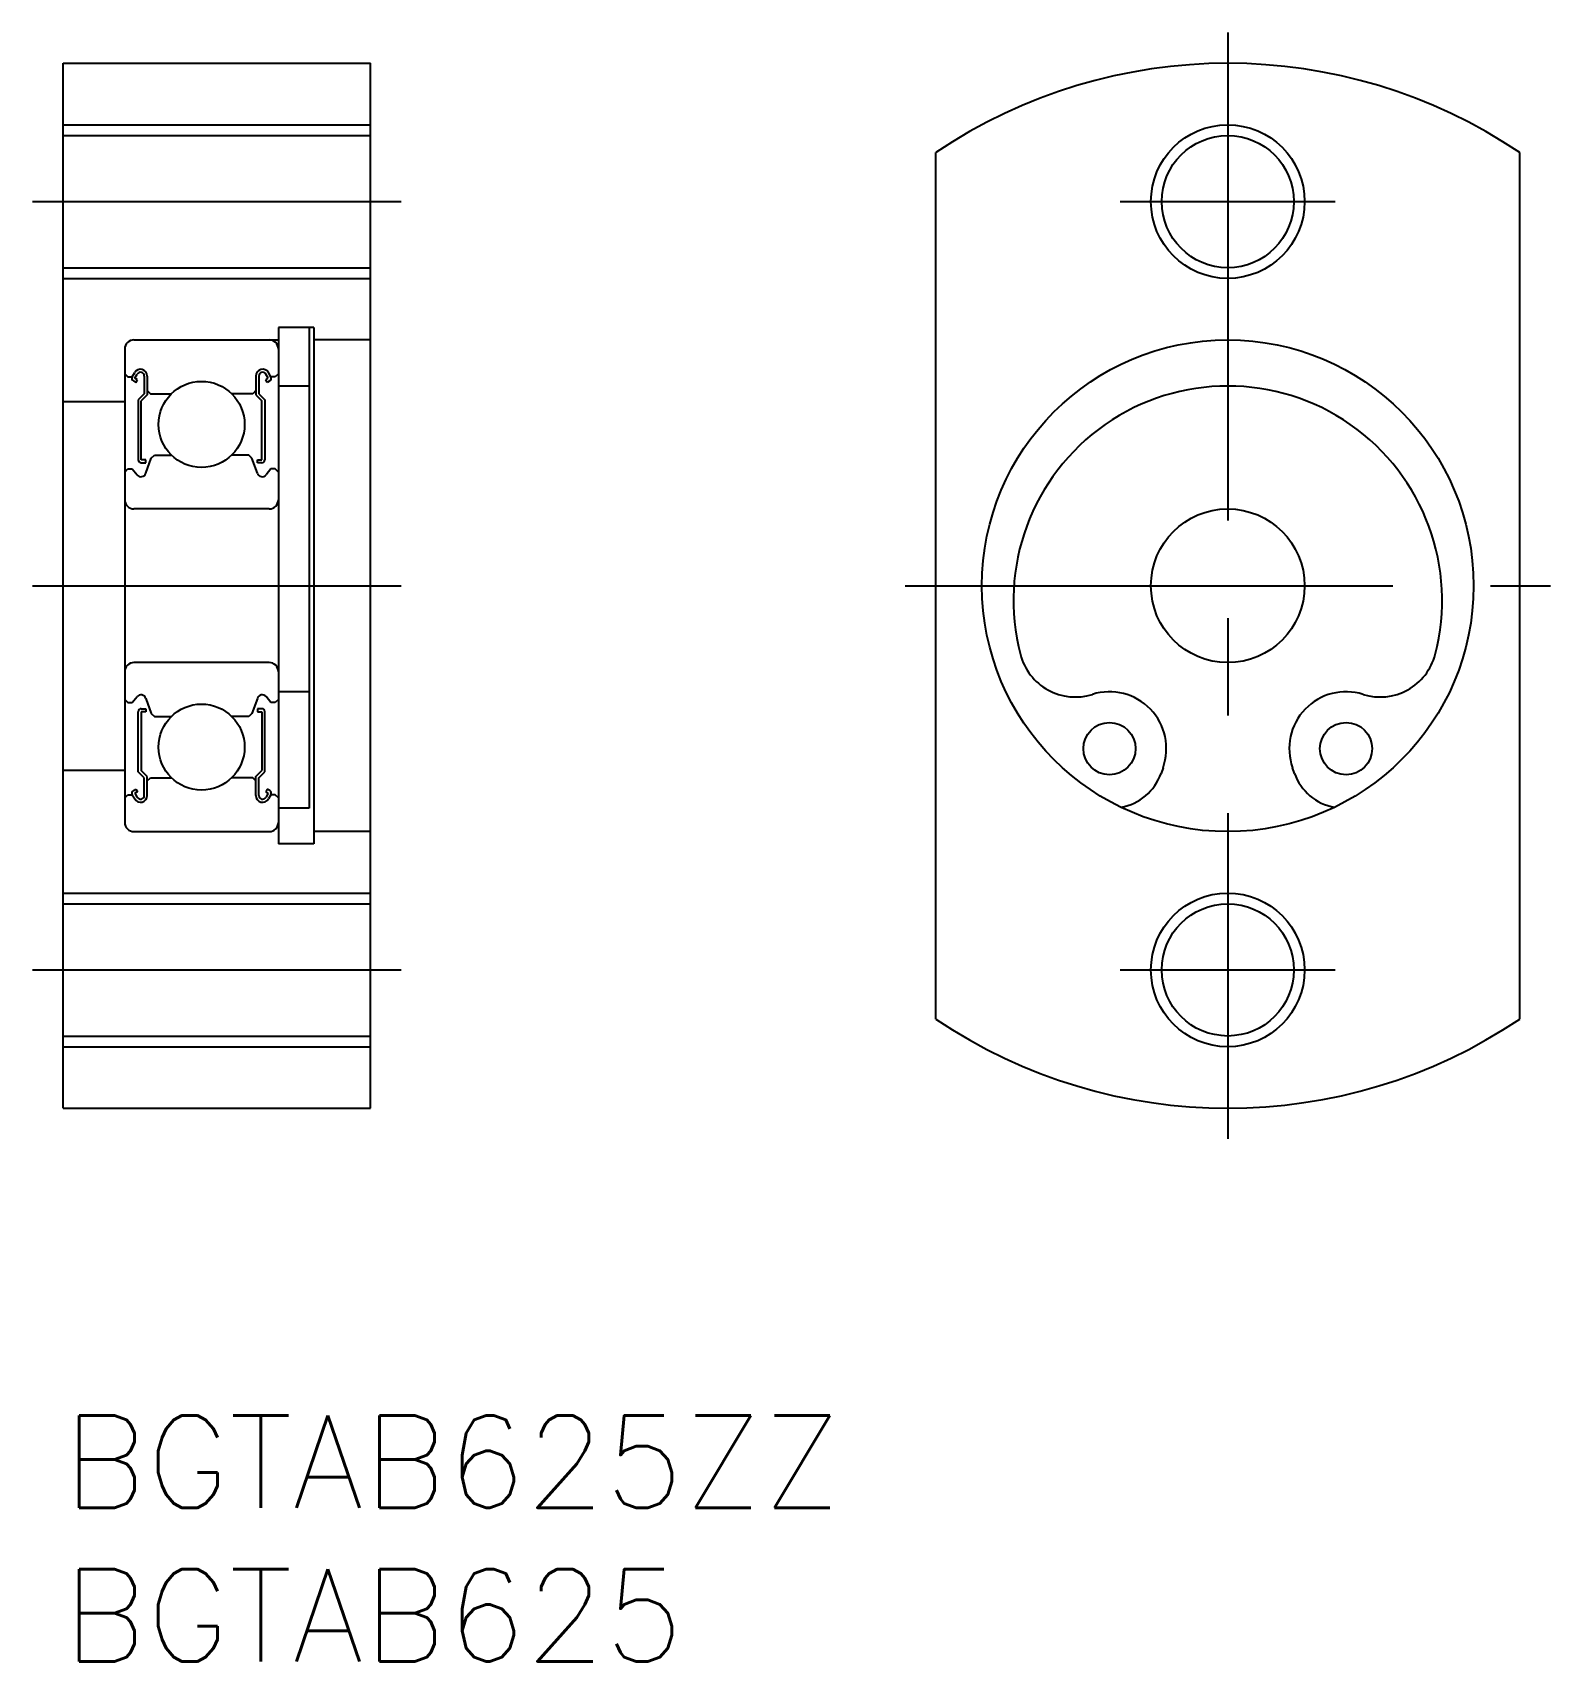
# Model space of a CAD drawing. Extents: x -1 to 48.4, y -8 to 45.
import ezdxf

# ---------------------------------------------------------------- set-up
doc = ezdxf.new("R2010")
doc.units = 0
doc.header["$LTSCALE"] = 0.5
doc.linetypes.add('CENTER', pattern=[50.8, 31.75, -6.35, 6.35, -6.35])
for name, color, linetype in [('MSM_CENTER', 1, 'CENTER'), ('MSM_CONTINUOUS', 7, 'CONTINUOUS'), ('MSM_NARROW', 5, 'CONTINUOUS'), ('MSM_PART_NUMBER', 7, 'CONTINUOUS')]:
    doc.layers.add(name, color=color, linetype=linetype)
doc.styles.get("Standard").update_dxf_attribs({"font": 'txt.shx', "height": 3, "bigfont": 'bigfont.shx'})

# ---------------------------------------------------------------- blocks, each defined once
blk = doc.blocks.new('*U2')
at = {"layer": 'MSM_PART_NUMBER'}
blk.add_text('BGTAB625ZZ', height=3, dxfattribs=at).set_placement((0, -3))
blk = doc.blocks.new('*U3')
at = {"layer": 'MSM_PART_NUMBER'}
blk.add_text('BGTAB625', height=3, dxfattribs=at).set_placement((0, -8))

msp = doc.modelspace()

# ---------------------------------------------------------------- linework, layer by layer
at = {"layer": 'MSM_CENTER'}
for p, q in [((37.897, 45), (37.897, 9)), ((-1, 39.5), (11, 39.5)), ((34.397, 39.5), (41.397, 39.5)), ((-1, 27), (11, 27)), ((27.398, 27), (48.398, 27)), ((-1, 14.5), (11, 14.5)), ((34.397, 14.5), (41.397, 14.5))]:
    msp.add_line(p, q, dxfattribs=at)
at = {"layer": 'MSM_CONTINUOUS'}
for p, q in [((0, 10), (0, 44)), ((0, 44), (10, 44)), ((10, 10), (10, 44)), ((0, 41.65), (10, 41.65)), ((28.398, 12.902), (28.398, 41.098)), ((47.398, 12.902), (47.398, 41.098)), ((0, 37.35), (10, 37.35)), ((2.3, 35), (7, 35)), ((7, 35.4), (7, 18.6)), ((8.15, 35.4, 1), (7, 35.4, 1)), ((8, 35.4), (8, 19.765)), ((8.15, 35.4), (8.15, 18.6)), ((10, 35), (8.16, 35)), ((2, 34.7), (2, 19.3)), ((2.244, 33.8), (2.324, 33.935)), ((6.756, 33.8), (6.676, 33.935)), ((2, 33.9), (2.1, 33.8)), ((2.1, 33.8), (2.244, 33.8)), ((2.28, 33.666), (2.365, 33.618)), ((2.329, 33.751), (2.409, 33.886)), ((2.414, 33.702), (2.329, 33.751)), ((2.365, 33.618), (2.414, 33.702)), ((2.636, 33.825), (2.636, 33.25)), ((2.733, 33.825), (2.733, 33.209)), ((6.267, 33.825), (6.267, 33.209)), ((6.364, 33.825), (6.364, 33.25)), ((6.586, 33.702), (6.671, 33.751)), ((6.635, 33.618), (6.586, 33.702)), ((6.671, 33.751), (6.591, 33.886)), ((6.72, 33.666), (6.635, 33.618)), ((6.9, 33.8), (6.756, 33.8)), ((7, 33.9), (6.9, 33.8)), ((8, 33.5, 1), (7, 33.5, 1)), ((0, 33), (2, 33)), ((2.636, 33.25), (2.44, 33.054)), ((2.44, 33.054), (2.44, 31.098)), ((2.733, 33.209), (2.538, 33.014)), ((2.538, 31.098), (2.538, 33.014)), ((2.733, 33.35), (2.833, 33.25)), ((2.833, 33.25), (3.52, 33.25)), ((6.167, 33.25), (5.48, 33.25)), ((6.267, 33.35), (6.167, 33.25)), ((6.267, 33.209), (6.462, 33.014)), ((6.364, 33.25), (6.56, 33.054)), ((6.462, 31.098), (6.462, 33.014)), ((6.56, 33.054), (6.56, 31.098)), ((2, 30.7), (2.1, 30.8)), ((2.1, 30.8), (2.244, 30.8)), ((2.244, 30.8), (2.402, 30.608)), ((2.684, 31.098), (2.538, 31.098)), ((2.538, 31), (2.684, 31)), ((2.684, 30.665), (2.863, 31.156)), ((2.684, 31), (2.684, 31.098)), ((2.863, 31.156), (2.963, 31.25)), ((2.963, 31.25), (3.52, 31.25)), ((6.037, 31.25), (5.48, 31.25)), ((6.137, 31.156), (6.037, 31.25)), ((6.316, 30.665), (6.137, 31.156)), ((6.316, 31), (6.316, 31.098)), ((6.316, 31.098), (6.462, 31.098)), ((6.462, 31), (6.316, 31)), ((6.756, 30.8), (6.598, 30.608)), ((6.9, 30.8), (6.756, 30.8)), ((7, 30.7), (6.9, 30.8)), ((6.7, 29.5), (2.3, 29.5)), ((6.7, 24.5), (2.3, 24.5)), ((2.244, 23.2), (2.402, 23.392)), ((2.684, 23.335), (2.863, 22.844)), ((6.316, 23.335), (6.137, 22.844)), ((6.756, 23.2), (6.598, 23.392)), ((8, 23.551, 1), (7, 23.551, 1)), ((2, 23.3), (2.1, 23.2)), ((2.1, 23.2), (2.244, 23.2)), ((2.44, 20.945), (2.44, 22.902)), ((2.538, 23), (2.684, 23)), ((2.538, 22.902), (2.538, 20.986)), ((2.684, 22.902), (2.538, 22.902)), ((2.684, 23), (2.684, 22.902)), ((2.863, 22.844), (2.963, 22.75)), ((6.137, 22.844), (6.037, 22.75)), ((6.316, 23), (6.316, 22.902)), ((6.462, 23), (6.316, 23)), ((6.316, 22.902), (6.462, 22.902)), ((6.462, 22.902), (6.462, 20.986)), ((6.56, 20.945), (6.56, 22.902)), ((6.9, 23.2), (6.756, 23.2)), ((7, 23.3), (6.9, 23.2)), ((2.963, 22.75), (3.52, 22.75)), ((6.037, 22.75), (5.48, 22.75)), ((0, 21), (2, 21)), ((2.636, 20.75), (2.44, 20.945)), ((2.733, 20.79), (2.538, 20.986)), ((2.636, 20.175), (2.636, 20.75)), ((2.733, 20.175), (2.733, 20.79)), ((2.733, 20.65), (2.833, 20.75)), ((2.833, 20.75), (3.52, 20.75)), ((6.167, 20.75), (5.48, 20.75)), ((6.267, 20.65), (6.167, 20.75)), ((6.267, 20.79), (6.462, 20.986)), ((6.267, 20.175), (6.267, 20.79)), ((6.364, 20.75), (6.56, 20.945)), ((6.364, 20.175), (6.364, 20.75)), ((35.79, 21.08), (35.724, 20.894)), ((40.071, 20.894), (40.005, 21.08)), ((2, 20.1), (2.1, 20.2)), ((2.1, 20.2), (2.244, 20.2)), ((2.244, 20.2), (2.324, 20.065)), ((2.28, 20.333), (2.365, 20.382)), ((2.414, 20.298), (2.329, 20.249)), ((2.329, 20.249), (2.409, 20.114)), ((2.365, 20.382), (2.414, 20.298)), ((6.635, 20.382), (6.586, 20.298)), ((6.586, 20.298), (6.671, 20.249)), ((6.671, 20.249), (6.591, 20.114)), ((6.72, 20.333), (6.635, 20.382)), ((6.756, 20.2), (6.676, 20.065)), ((6.9, 20.2), (6.756, 20.2)), ((7, 20.1), (6.9, 20.2)), ((8, 19.765, 1), (7, 19.765, 1)), ((2.3, 19), (6.7, 19)), ((8.15, 18.6, 1), (7, 18.6, 1)), ((10, 19), (8.16, 19)), ((0, 16.65), (10, 16.65)), ((0, 12.35), (10, 12.35)), ((0, 10), (10, 10))]:
    msp.add_line(p, q, dxfattribs=at)
for centre, radius in [((37.897, 39.5), 2.15), ((37.897, 27), 8), ((4.5, 32.25), 1.4), ((37.897, 27), 2.5), ((4.5, 21.75), 1.4), ((34.047, 21.701), 0.85), ((41.747, 21.701), 0.85), ((37.897, 14.5), 2.15)]:
    msp.add_circle(centre, radius, dxfattribs=at)
for centre, radius, start, end in [((37.897, 27), 17, 56.0253, 123.9743), ((2.3, 34.7), 0.3, 90, 180), ((6.7, 34.7), 0.3, 0, 90), ((2.514, 33.825), 0.219, 0, 150.0003), ((2.514, 33.825), 0.121, 0, 150), ((6.486, 33.825), 0.219, 29.9997, 180), ((6.486, 33.825), 0.121, 30, 180), ((2.329, 33.751), 0.0978, 150.0138, 239.9963), ((6.671, 33.751), 0.0978, 300.0037, 29.9862), ((37.897, 26.525), 6.975, 345.3736, 194.6264), ((2.538, 31.098), 0.0978, 180, 270), ((6.462, 31.098), 0.0978, 270, 360), ((2.527, 30.713), 0.164, 220.0001, 343.1529), ((6.473, 30.713), 0.164, 196.8471, 319.9999), ((2.3, 29.8), 0.3, 180, 270), ((6.7, 29.8), 0.3, 270, 0), ((2.3, 24.2), 0.3, 90, 180), ((6.7, 24.2), 0.3, 0, 90), ((32.939, 25.231), 1.85, 194.6264, 287.44), ((42.856, 25.231), 1.85, 252.56, 345.3736), ((2.527, 23.287), 0.164, 16.8471, 139.9999), ((6.473, 23.287), 0.164, 40.0001, 163.1529), ((34.047, 21.701), 1.85, 340.406, 107.44), ((41.747, 21.701), 1.85, 72.56, 199.594), ((2.538, 22.902), 0.0978, 90, 179.9999), ((6.462, 22.902), 0.0978, 0.0001, 90), ((34.123, 21.465), 1.7, 280.3074, 340.406), ((41.672, 21.465), 1.7, 199.594, 259.6926), ((2.329, 20.249), 0.0978, 120.0037, 209.9862), ((2.514, 20.175), 0.219, 209.9997, 0), ((2.514, 20.175), 0.121, 209.9999, 0), ((6.486, 20.175), 0.219, 180, 330.0003), ((6.486, 20.175), 0.121, 180, 330.0001), ((6.671, 20.249), 0.0978, 330.0138, 59.9963), ((2.3, 19.3), 0.3, 180, 270), ((6.7, 19.3), 0.3, 270, 0), ((37.897, 27), 17, 236.0257, 303.9747)]:
    msp.add_arc(centre, radius, start, end, dxfattribs=at)
at = {"layer": 'MSM_NARROW'}
for p, q in [((0, 42), (10, 42)), ((0, 37), (10, 37)), ((0, 17), (10, 17)), ((0, 12), (10, 12))]:
    msp.add_line(p, q, dxfattribs=at)
for centre in [(37.897, 39.5), (37.897, 14.5)]:
    msp.add_circle(centre, 2.5, dxfattribs=at)

# ---------------------------------------------------------------- block references
at = {"layer": 'MSM_CONTINUOUS'}
for name in ['*U2', '*U3']:
    msp.add_blockref(name, (0, 0), dxfattribs=at)

doc.saveas('drawing.dxf')
